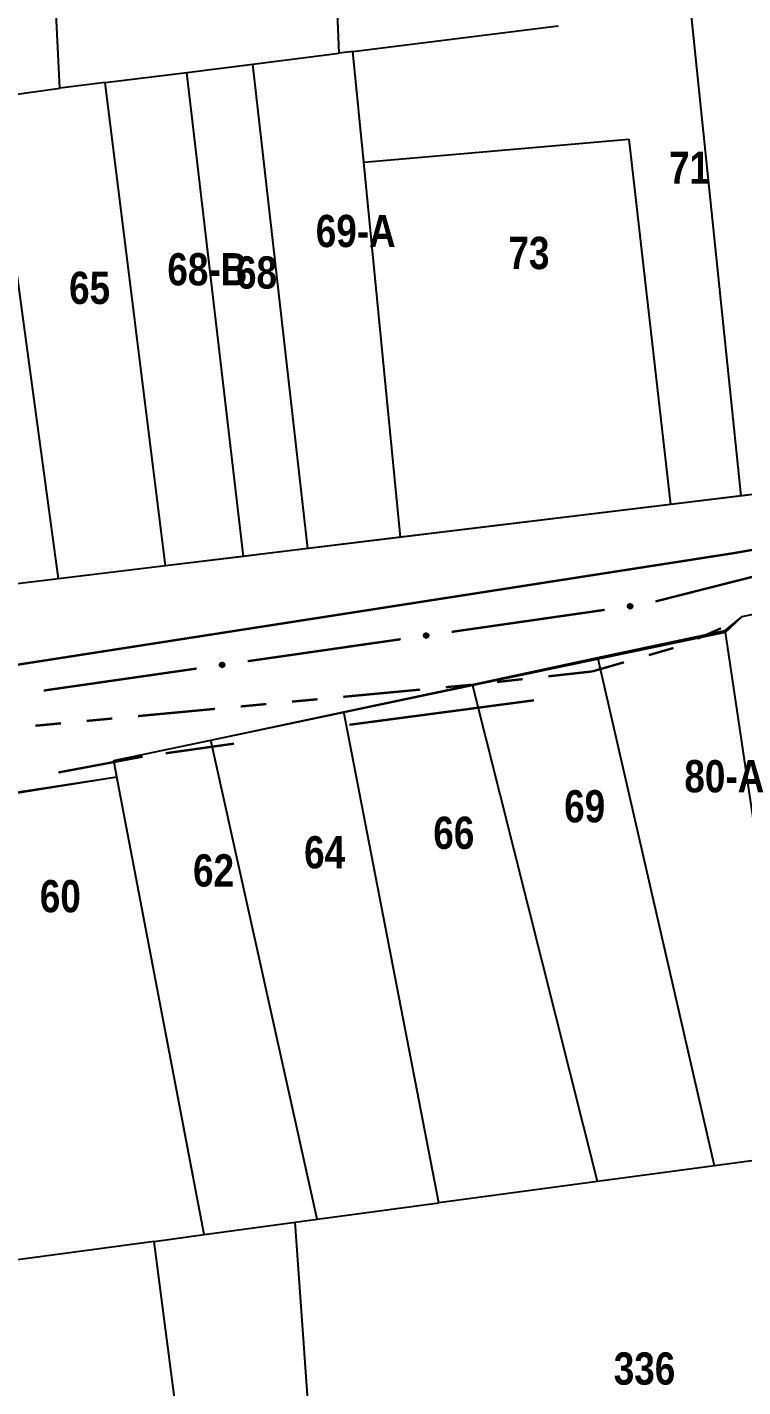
# Model space of a CAD drawing. Extents: x 203591 to 208218, y 4854879 to 4857795.
# Drawn here: x 204651.7 to 204707.2, y 4855844.2 to 4855949.7 of the extents above; entities that cross this region are included whole.
import ezdxf
from ezdxf.enums import TextEntityAlignment as Align

# ---------------------------------------------------------------- set-up
doc = ezdxf.new("R2010")
doc.units = 0
doc.header["$LTSCALE"] = 1.5
doc.header["$MEASUREMENT"] = 0
for name, pattern in [('PHANTOMX2', [5, 2.5, -0.5, 0.5, -0.5, 0.5, -0.5]), ('TRACO_05', [11, 7, -1, 0.5, -1, 0.5, -1]), ('TRACO_25', [8, 3, -1, 1, -1, 1, -1])]:
    doc.linetypes.add(name, pattern=pattern)
for name, color, linetype in [('CD-MALHA-LOTES', 40, 'CONTINUOUS'), ('HD-VALAS-DRENOS', 170, 'CONTINUOUS'), ('RU-QUADRAS', 210, 'CONTINUOUS'), ('SV-EIXO-RUA-N-PAV', 6, 'CONTINUOUS'), ('SV-RUA-NAO-PAV-S-GUIA-C-GUIA', 7, 'PHANTOMX2'), ('Th_NmrPorta', 7, 'CONTINUOUS')]:
    doc.layers.add(name, color=color, linetype=linetype)
doc.styles.get("Standard").update_dxf_attribs({"font": 'swisscbo.ttf'})

msp = doc.modelspace()

# ---------------------------------------------------------------- linework, layer by layer
at = {"layer": 'CD-MALHA-LOTES', "linetype": 'Continuous', "flags": 128}
for points in [[(204654.19, 4855944.94), (204650.33, 4856023)], [(204675.88, 4855947.65), (204672.75, 4856023)], [(204707.08, 4855913.31), (204703.18, 4855951.06)], [(204676.93, 4855947.78), (204692.88, 4855949.78)], [(204669.17, 4855946.81), (204675.88, 4855947.65)], [(204676.93, 4855947.78), (204675.88, 4855947.65)], [(204677.78, 4855939.2), (204676.93, 4855947.78)], [(204664.05, 4855946.17), (204669.17, 4855946.81)], [(204673.45, 4855909.22), (204669.17, 4855946.81)], [(204657.71, 4855945.38), (204654.19, 4855944.94)], [(204657.71, 4855945.38), (204664.05, 4855946.17)], [(204662.39, 4855907.88), (204657.71, 4855945.38)], [(204668.45, 4855908.61), (204664.05, 4855946.17)], [(204648.99, 4855944.22), (204654.19, 4855944.94)], [(204654.1, 4855906.87), (204648.99, 4855944.22)], [(204677.78, 4855939.2), (204698.37, 4855940.98)], [(204698.37, 4855940.98), (204701.6, 4855912.64)], [(204680.65, 4855910.1), (204677.78, 4855939.2)], [(204712.02, 4855913.91), (204707.08, 4855913.31)], [(204701.6, 4855912.64), (204680.65, 4855910.1)], [(204707.08, 4855913.31), (204701.6, 4855912.64)], [(204680.65, 4855910.1), (204673.45, 4855909.22)], [(204668.45, 4855908.61), (204662.39, 4855907.88)], [(204673.45, 4855909.22), (204668.45, 4855908.61)], [(204662.39, 4855907.88), (204654.1, 4855906.87)], [(204654.1, 4855906.87), (204643.62, 4855905.6)], [(204707.17, 4855903.96), (204713.44, 4855905.28)], [(204705.84, 4855902.86), (204707.17, 4855903.96)], [(204695.95, 4855900.76), (204705.84, 4855902.86)], [(204705.86, 4855902.74), (204705.84, 4855902.86)], [(204708.34, 4855886.24), (204705.86, 4855902.74)], [(204686.22, 4855898.68), (204695.95, 4855900.76)], [(204705.02, 4855861.33), (204695.95, 4855900.76)], [(204676.23, 4855896.56), (204686.22, 4855898.68)], [(204695.93, 4855860.11), (204686.22, 4855898.68)], [(204665.91, 4855894.37), (204676.23, 4855896.56)], [(204683.61, 4855858.45), (204676.23, 4855896.56)], [(204658.38, 4855892.77), (204665.91, 4855894.37)], [(204674.18, 4855857.18), (204665.91, 4855894.37)], [(204658.61, 4855891.5), (204658.38, 4855892.77)], [(204645.75, 4855889.45), (204658.61, 4855891.5)], [(204665.41, 4855856), (204658.61, 4855891.5)], [(204711.94, 4855862.27), (204705.02, 4855861.33)], [(204705.02, 4855861.33), (204695.93, 4855860.11)], [(204695.93, 4855860.11), (204683.61, 4855858.45)], [(204674.18, 4855857.18), (204683.61, 4855858.45)], [(204665.41, 4855856), (204672.47, 4855856.95)], [(204672.47, 4855856.95), (204674.18, 4855857.18)], [(204676.76, 4855796.69), (204672.47, 4855856.95)], [(204661.51, 4855855.47), (204665.41, 4855856)], [(204661.51, 4855855.47), (204650.91, 4855854.04)], [(204669.22, 4855796.22), (204661.51, 4855855.47)]]:
    msp.add_lwpolyline(points, dxfattribs=at)
at = {"layer": 'HD-VALAS-DRENOS', "linetype": 'TRACO_05', "const_width": 0.18, "flags": 128}
for points in [[(204676.67, 4855895.55), (204691, 4855897.45)], [(204662.41, 4855893.34), (204667.72, 4855894.09)], [(204654.08, 4855891.85), (204660.62, 4855893.08)]]:
    msp.add_lwpolyline(points, dxfattribs=at)
at = {"layer": 'RU-QUADRAS', "color": 6, "linetype": 'Continuous'}
msp.add_lwpolyline([(204650.01, 4856029.37), (204688.4, 4856031.22), (204688.33, 4856032.71), (204773.85, 4856034.29), (204811.13, 4856035.93), (204812.98, 4856034.23), (204817.29, 4856034.54), (204818.82, 4856036.49), (204820.96, 4856036.82, -0.0114085851), (204875.31, 4856040.7), (204879.12, 4856038.42), (204918.32, 4855949.55), (204842.53, 4855938.38), (204731.14, 4855923.75), (204746.25, 4855945.01), (204746.61, 4855948.01), (204723.59, 4855915.31), (204643.62, 4855905.6)], format="xyb", dxfattribs=at)
msp.add_lwpolyline([(204636.26, 4855888.1), (204658.61, 4855891.5), (204658.38, 4855892.77), (204705.86, 4855902.74), (204707.17, 4855903.96), (204720.02, 4855906.67), (204722.61, 4855863.7), (204724.73, 4855863.99), (204702.23, 4855798.25), (204694.88, 4855797.8), (204701.98, 4855818.12), (204697.96, 4855819.03), (204689.96, 4855797.49), (204670.01, 4855796.27), (204655.72, 4855766.71), (204648.42, 4855765.88)], dxfattribs=at)
at = {"layer": 'SV-EIXO-RUA-N-PAV', "const_width": 0.18, "flags": 128}
for points in [[(204700.432108, 4855905.120773), (204712.064267, 4855908.069141)], [(204684.611632, 4855902.759703), (204696.48954, 4855904.467128)], [(204668.774421, 4855900.483135), (204680.652329, 4855902.190561)], [(204652.937211, 4855898.206568), (204664.815119, 4855899.913993)]]:
    msp.add_lwpolyline(points, dxfattribs=at)
at = {"layer": 'SV-EIXO-RUA-N-PAV', "flags": 128}
for points in [[(204698.31131, 4855904.840216), (204698.340063, 4855904.87978), (204698.372865, 4855904.907903), (204698.406975, 4855904.923485), (204698.440707, 4855904.929395), (204698.475898, 4855904.931554), (204698.511858, 4855904.925903), (204698.55038, 4855904.91079), (204698.590271, 4855904.882226), (204698.616872, 4855904.846729), (204698.633937, 4855904.814106), (204698.642125, 4855904.779286), (204698.64365, 4855904.745065), (204698.636544, 4855904.707906), (204698.620848, 4855904.669017), (204698.591154, 4855904.629601), (204698.558807, 4855904.60225), (204698.525418, 4855904.588045), (204698.490361, 4855904.580035), (204698.454408, 4855904.578262), (204698.419141, 4855904.584012), (204698.380014, 4855904.599887), (204698.341499, 4855904.62971), (204698.313851, 4855904.661661), (204698.299181, 4855904.694841), (204698.292073, 4855904.729533), (204698.289478, 4855904.764802), (204698.293653, 4855904.801187), (204698.31131, 4855904.840216)], [(204682.474099, 4855902.563649), (204682.502852, 4855902.603212), (204682.535654, 4855902.631336), (204682.569764, 4855902.646918), (204682.603497, 4855902.652827), (204682.638688, 4855902.654986), (204682.674647, 4855902.649336), (204682.71317, 4855902.634223), (204682.75306, 4855902.605658), (204682.779661, 4855902.570162), (204682.796727, 4855902.537538), (204682.804914, 4855902.502719), (204682.806439, 4855902.468498), (204682.799334, 4855902.431339), (204682.783637, 4855902.39245), (204682.753944, 4855902.353034), (204682.721596, 4855902.325683), (204682.688208, 4855902.311477), (204682.653151, 4855902.303468), (204682.617197, 4855902.301694), (204682.58193, 4855902.307445), (204682.542803, 4855902.323319), (204682.504288, 4855902.353142), (204682.476641, 4855902.385094), (204682.46197, 4855902.418274), (204682.454862, 4855902.452965), (204682.452267, 4855902.488235), (204682.456443, 4855902.524619), (204682.474099, 4855902.563649)], [(204666.636888, 4855900.287081), (204666.665642, 4855900.326645), (204666.698444, 4855900.354768), (204666.732554, 4855900.37035), (204666.766286, 4855900.37626), (204666.801477, 4855900.378419), (204666.837437, 4855900.372768), (204666.875959, 4855900.357655), (204666.915849, 4855900.329091), (204666.942451, 4855900.293594), (204666.959516, 4855900.260971), (204666.967704, 4855900.226151), (204666.969228, 4855900.19193), (204666.962123, 4855900.154771), (204666.946427, 4855900.115882), (204666.916733, 4855900.076466), (204666.884386, 4855900.049115), (204666.850997, 4855900.03491), (204666.81594, 4855900.0269), (204666.779987, 4855900.025127), (204666.74472, 4855900.030877), (204666.705593, 4855900.046751), (204666.667078, 4855900.076575), (204666.63943, 4855900.108526), (204666.62476, 4855900.141706), (204666.617651, 4855900.176398), (204666.615057, 4855900.211667), (204666.619232, 4855900.248052), (204666.636888, 4855900.287081)]]:
    msp.add_lwpolyline(points, close=True, dxfattribs=at)
for points in [[(204698.289478, 4855904.764802), (204698.616872, 4855904.846729)], [(204698.292073, 4855904.729533), (204698.633937, 4855904.814106)], [(204698.293653, 4855904.801187), (204698.590271, 4855904.882226)], [(204698.294368, 4855904.748791), (204698.620227, 4855904.831475)], [(204698.296268, 4855904.783528), (204698.598971, 4855904.864262)], [(204698.29826, 4855904.71213), (204698.636662, 4855904.793859)], [(204698.299181, 4855904.694841), (204698.642125, 4855904.779286)], [(204698.30357, 4855904.819041), (204698.567105, 4855904.894145)], [(204698.310061, 4855904.677984), (204698.639971, 4855904.76125)], [(204698.31131, 4855904.840216), (204698.55038, 4855904.91079)], [(204698.313851, 4855904.661661), (204698.64365, 4855904.745065)], [(204698.327847, 4855904.86113), (204698.523859, 4855904.916878)], [(204698.329966, 4855904.645003), (204698.635565, 4855904.724774)], [(204698.340063, 4855904.87978), (204698.511858, 4855904.925903)], [(204698.341499, 4855904.62971), (204698.636544, 4855904.707906)], [(204698.358693, 4855904.895892), (204698.485256, 4855904.926492)], [(204698.364339, 4855904.616859), (204698.625756, 4855904.687522)], [(204698.372865, 4855904.907903), (204698.475898, 4855904.931554)], [(204698.380014, 4855904.599887), (204698.620848, 4855904.669017)], [(204698.40469, 4855904.595088), (204698.598388, 4855904.647746)], [(204698.419141, 4855904.584012), (204698.591154, 4855904.629601)], [(204698.44098, 4855904.582384), (204698.5687, 4855904.614529)], [(204698.454408, 4855904.578262), (204698.558807, 4855904.60225)], [(204682.452267, 4855902.488235), (204682.779661, 4855902.570162)], [(204682.454862, 4855902.452965), (204682.796727, 4855902.537538)], [(204682.456443, 4855902.524619), (204682.75306, 4855902.605658)], [(204682.457158, 4855902.472223), (204682.783016, 4855902.554907)], [(204682.459057, 4855902.50696), (204682.761761, 4855902.587694)], [(204682.461049, 4855902.435562), (204682.799452, 4855902.517292)], [(204682.46197, 4855902.418274), (204682.804914, 4855902.502719)], [(204682.466359, 4855902.542474), (204682.729894, 4855902.617577)], [(204682.47285, 4855902.401416), (204682.802761, 4855902.484682)], [(204682.474099, 4855902.563649), (204682.71317, 4855902.634223)], [(204682.476641, 4855902.385094), (204682.806439, 4855902.468498)], [(204682.490637, 4855902.584563), (204682.686648, 4855902.64031)], [(204682.492755, 4855902.368435), (204682.798354, 4855902.448207)], [(204682.502852, 4855902.603212), (204682.674647, 4855902.649336)], [(204682.504288, 4855902.353142), (204682.799334, 4855902.431339)], [(204682.521482, 4855902.619325), (204682.648045, 4855902.649925)], [(204682.527129, 4855902.340291), (204682.788545, 4855902.410954)], [(204682.535654, 4855902.631336), (204682.638688, 4855902.654986)], [(204682.542803, 4855902.323319), (204682.783637, 4855902.39245)], [(204682.567479, 4855902.318521), (204682.761178, 4855902.371178)], [(204682.58193, 4855902.307445), (204682.753944, 4855902.353034)], [(204682.603769, 4855902.305816), (204682.731489, 4855902.337961)], [(204682.617197, 4855902.301694), (204682.721596, 4855902.325683)], [(204666.615057, 4855900.211667), (204666.942451, 4855900.293594)], [(204666.617651, 4855900.176398), (204666.959516, 4855900.260971)], [(204666.619232, 4855900.248052), (204666.915849, 4855900.329091)], [(204666.619947, 4855900.195656), (204666.945806, 4855900.27834)], [(204666.621846, 4855900.230393), (204666.92455, 4855900.311126)], [(204666.623838, 4855900.158994), (204666.962241, 4855900.240724)], [(204666.62476, 4855900.141706), (204666.967704, 4855900.226151)], [(204666.629148, 4855900.265906), (204666.892683, 4855900.341009)], [(204666.63564, 4855900.124849), (204666.96555, 4855900.208115)], [(204666.636888, 4855900.287081), (204666.875959, 4855900.357655)], [(204666.63943, 4855900.108526), (204666.969228, 4855900.19193)], [(204666.653426, 4855900.307995), (204666.849438, 4855900.363742)], [(204666.655544, 4855900.091868), (204666.961144, 4855900.171639)], [(204666.665642, 4855900.326645), (204666.837437, 4855900.372768)], [(204666.667078, 4855900.076575), (204666.962123, 4855900.154771)], [(204666.684271, 4855900.342757), (204666.810835, 4855900.373357)], [(204666.689918, 4855900.063724), (204666.951334, 4855900.134387)], [(204666.698444, 4855900.354768), (204666.801477, 4855900.378419)], [(204666.705593, 4855900.046751), (204666.946427, 4855900.115882)], [(204666.730268, 4855900.041953), (204666.923967, 4855900.094611)], [(204666.74472, 4855900.030877), (204666.916733, 4855900.076466)], [(204666.766558, 4855900.029248), (204666.894278, 4855900.061393)], [(204666.779987, 4855900.025127), (204666.884386, 4855900.049115)]]:
    msp.add_lwpolyline(points, dxfattribs=at)
at = {"layer": 'SV-RUA-NAO-PAV-S-GUIA-C-GUIA', "linetype": 'TRACO_25', "const_width": 0.18, "flags": 128}
msp.add_lwpolyline([(204637.11, 4855898.04), (204640.5, 4855898.59), (204706.52, 4855908.87), (204745.48, 4855915.69), (204759.83, 4855920.36), (204770.19, 4855922.39), (204843.15, 4855932.29), (204880.36, 4855938.7), (204921.76, 4855945.39), (204902.38, 4855986.31), (204887.05, 4856023.02)], dxfattribs=at)
at = {"layer": 'SV-RUA-NAO-PAV-S-GUIA-C-GUIA', "const_width": 0.18, "flags": 128}
for points in [[(204705.522532, 4855903.041755), (204703.695303, 4855902.22859)], [(204701.833892, 4855901.509123), (204699.912301, 4855900.954607)], [(204696.069119, 4855899.845574), (204695.53, 4855899.69)], [(204697.99071, 4855900.40009), (204696.069119, 4855899.845574)], [(204690.124238, 4855899.090678), (204688.136418, 4855898.870294)], [(204695.53, 4855899.69), (204692.112059, 4855899.311062)], [(204682.165631, 4855898.280706), (204676.191884, 4855897.72004)], [(204686.148129, 4855898.654484), (204684.15688, 4855898.467595)], [(204666.235639, 4855896.785596), (204660.261892, 4855896.22493)], [(204670.218137, 4855897.159373), (204668.226888, 4855896.972485)], [(204674.200635, 4855897.533151), (204672.209386, 4855897.346262)], [(204654.288145, 4855895.664263), (204652.296896, 4855895.477375)], [(204658.270643, 4855896.038041), (204656.279394, 4855895.851152)]]:
    msp.add_lwpolyline(points, dxfattribs=at)

# ---------------------------------------------------------------- texts
at = {"layer": 'Th_NmrPorta', "color": 1}
for s, p in [('71', (204701.480059, 4855938.773905)), ('69-A', (204674.060059, 4855933.863905)), ('73', (204689.020059, 4855932.163905)), ('68-B', (204662.540059, 4855930.893905)), ('68', (204667.870059, 4855930.643905)), ('65', (204654.910059, 4855929.453905)), ('80-A', (204702.674927, 4855891.560114)), ('69', (204693.344927, 4855889.230114)), ('66', (204683.184927, 4855887.170114)), ('64', (204673.154927, 4855885.660114)), ('62', (204664.533078, 4855884.253304)), ('60', (204652.637539, 4855882.255567)), ('336', (204697.194433, 4855845.607539))]:
    msp.add_text(s, height=2.5, dxfattribs=at).set_placement(p, align=Align.MIDDLE_LEFT)

doc.saveas('drawing.dxf')
